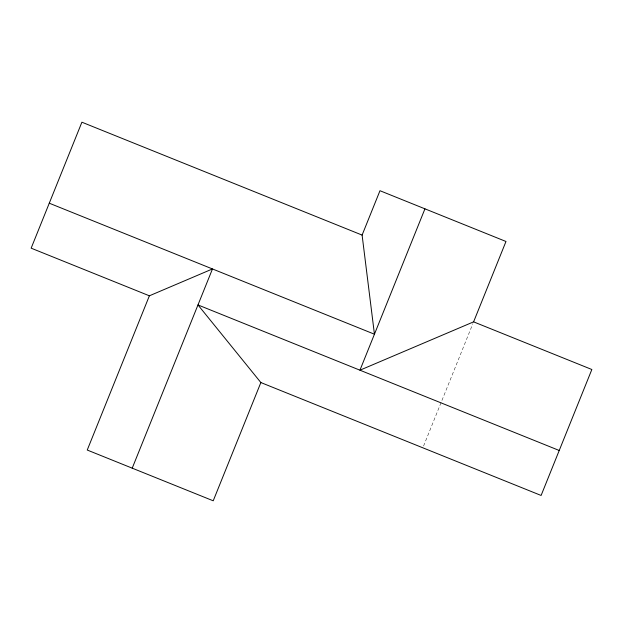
<?xml version="1.0" encoding="UTF-8"?>
<svg xmlns="http://www.w3.org/2000/svg" width="623" height="623" viewBox="0 0 623 623"><rect width="100%" height="100%" fill="white"/><g stroke="black" fill="none" stroke-linecap="round" stroke-linejoin="round"><path stroke-width="0.47" stroke-dasharray="3.12 2.34" d="M423.578 446.013L472.873 323.656"/><path stroke-width="0.93" d="M132.216 468.161L212.474 268.949L149.38 295.808L87.243 450.04L213.222 500.799L260.866 382.545L197.974 304.935L559.228 450.484M49.272 203.199L374.439 334.208L362.103 235.089L379.975 190.716L505.985 241.483L473.597 321.857L359.946 370.194L424.948 208.837M362.103 235.089L81.901 122.201L31.15 248.172L149.38 295.808M473.597 321.857L591.85 369.501L541.107 495.456L260.866 382.545"/></g></svg>
